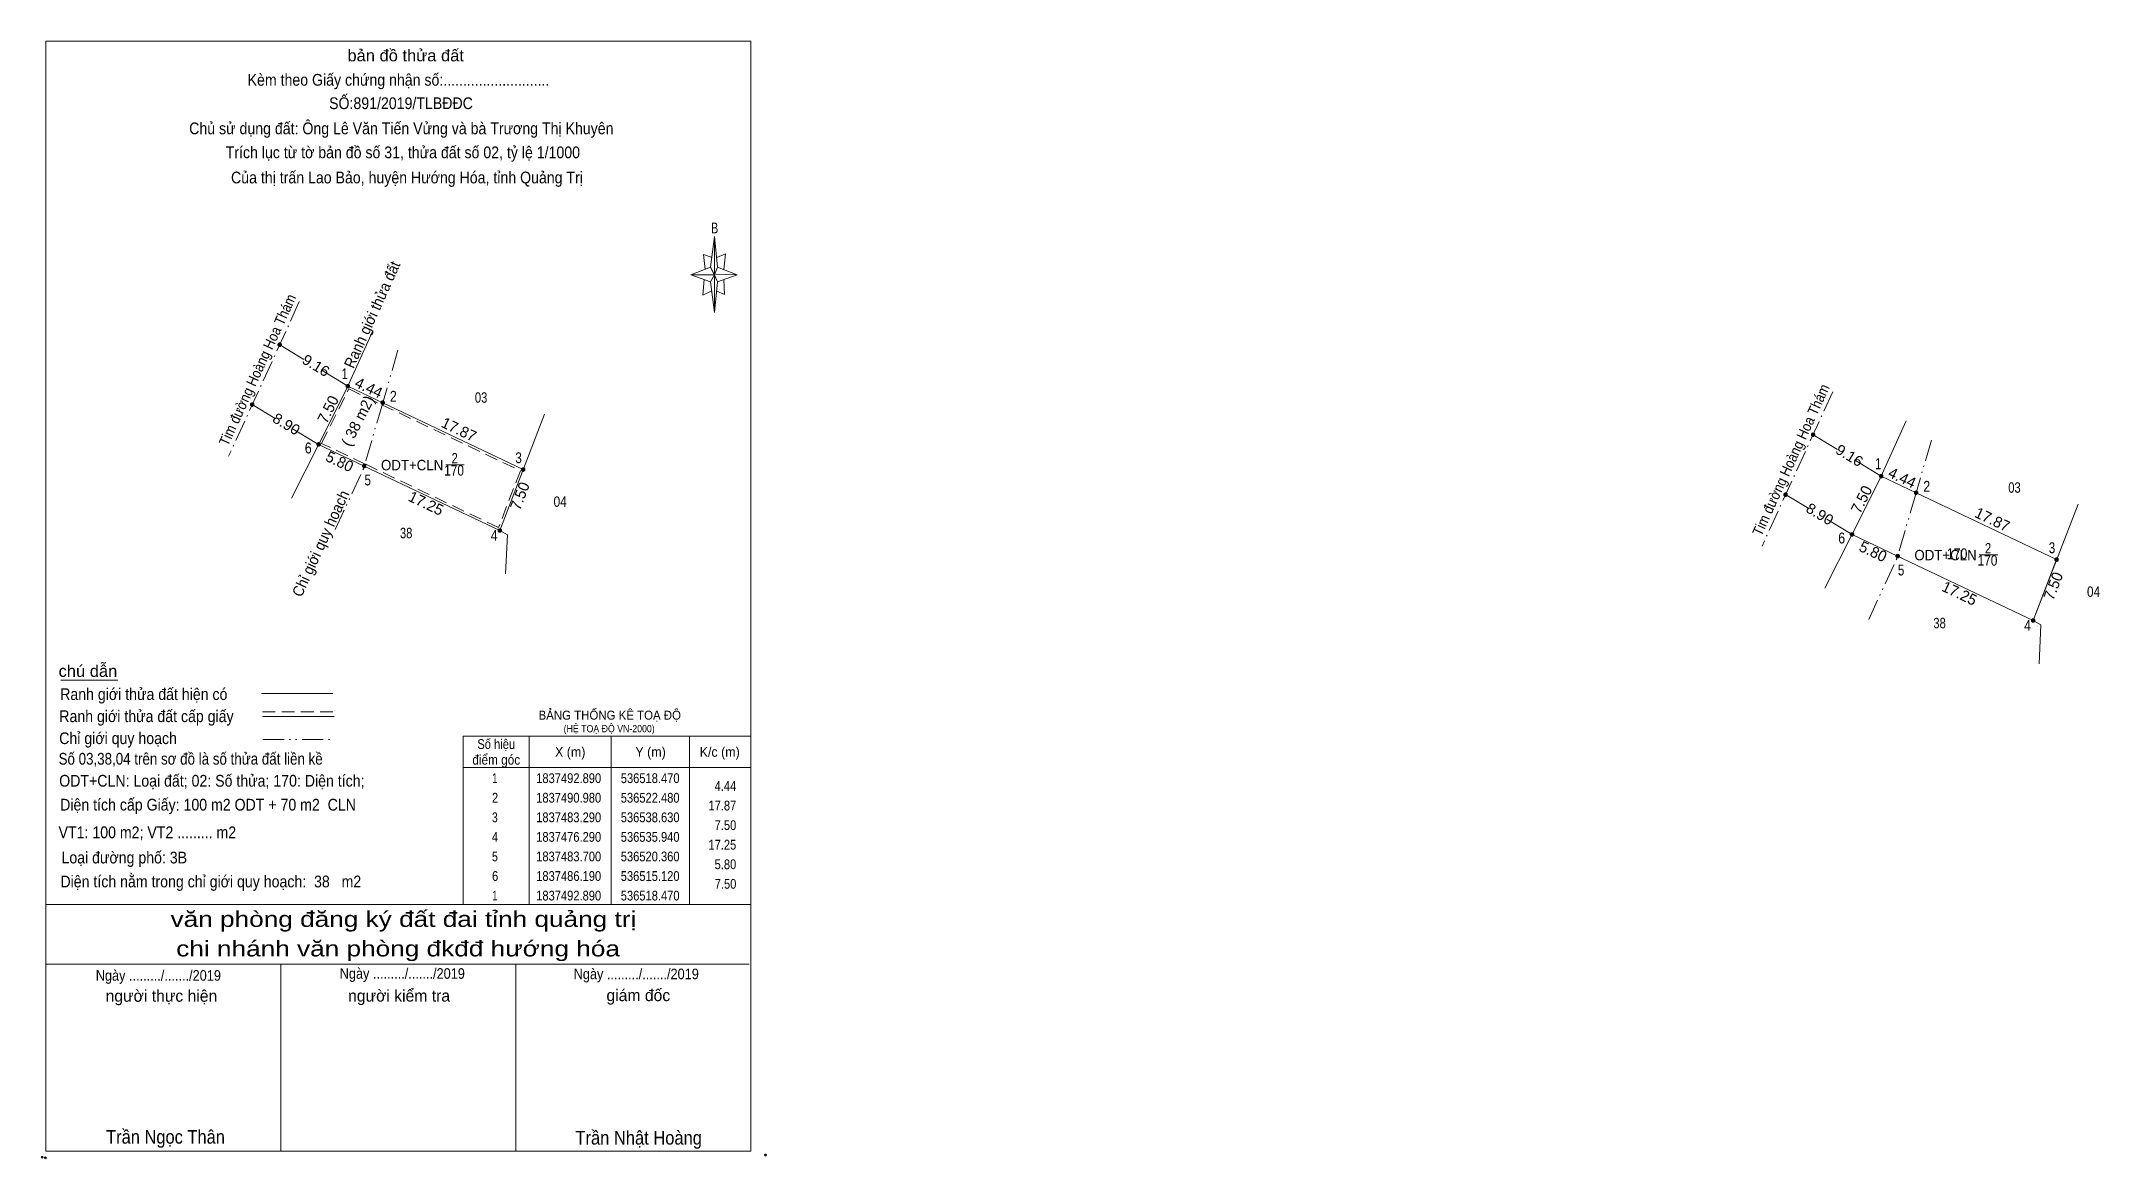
# Model space of a CAD drawing. Header units: metres. Extents: x 536307 to 536544, y 1837414 to 1837543.
import ezdxf
from ezdxf.enums import TextEntityAlignment as Align

# ---------------------------------------------------------------- set-up
doc = ezdxf.new("R2010")
doc.units = ezdxf.units.M
doc.header["$LTSCALE"] = 0.49
doc.header["$PDMODE"] = 32
doc.header["$PDSIZE"] = 0.245
for name, pattern in [('DASH_DOUBLE_DOT', [9.2, 5, -1.2, 0.3, -1.2, 0.3, -1.2]), ('DOT_DASHED', [7.7, 5, -1.2, 0.3, -1.2]), ('MEDIUM_DASHED', [4.5, 3, -1.5])]:
    doc.linetypes.add(name, pattern=pattern)
for name, color, linetype, lineweight in [('1', 7, 'Continuous', 13), ('17', 7, 'Continuous', 13), ('36', 7, 'Continuous', 13), ('5', 7, 'Continuous', 13), ('50', 7, 'DASH_DOUBLE_DOT', 13), ('6', 7, 'Continuous', 13), ('63', 7, 'DASH_DOUBLE_DOT', 13)]:
    doc.layers.add(name, color=color, linetype=linetype, lineweight=lineweight)

msp = doc.modelspace()

# ---------------------------------------------------------------- hatches: boundary and pattern name
at = {"layer": '63'}
for points in [[(536334.59, 1837508, 1), (536334.19, 1837508, 1)], [(536342.42, 1837503.24, 1), (536342.02, 1837503.24, 1)], [(536331.43, 1837501.11, 1), (536331.03, 1837501.11, 1)], [(536346.43, 1837501.33, 1), (536346.03, 1837501.33, 1)], [(536339.07, 1837496.54, 1), (536338.67, 1837496.54, 1)], [(536510.84, 1837497.65, 1), (536510.44, 1837497.65, 1)], [(536344.31, 1837494.05, 1), (536343.91, 1837494.05, 1)], [(536362.58, 1837493.64, 1), (536362.18, 1837493.64, 1)], [(536507.68, 1837490.76, 1), (536507.28, 1837490.76, 1)], [(536518.67, 1837492.89, 1), (536518.27, 1837492.89, 1)], [(536522.68, 1837490.98, 1), (536522.28, 1837490.98, 1)], [(536359.89, 1837486.64, 1), (536359.49, 1837486.64, 1)], [(536515.32, 1837486.19, 1), (536514.92, 1837486.19, 1)], [(536520.56, 1837483.7, 1), (536520.16, 1837483.7, 1)], [(536538.83, 1837483.29, 1), (536538.43, 1837483.29, 1)], [(536536.14, 1837476.29, 1), (536535.74, 1837476.29, 1)]]:
    msp.add_hatch(color=256, dxfattribs=at).paths.add_polyline_path(points)

# ---------------------------------------------------------------- linework, layer by layer
at = {"layer": '1', "linetype": 'MEDIUM_DASHED'}
msp.add_lwpolyline([(536342.33, 1837502.91), (536346.12, 1837501.1), (536362.06, 1837493.51), (536359.55, 1837486.98), (536344.22, 1837494.28), (536339.21, 1837496.66)], close=True, dxfattribs=at)
at = {"layer": '1'}
msp.add_lwpolyline([(536518.47, 1837492.89), (536522.48, 1837490.98), (536538.63, 1837483.29), (536535.94, 1837476.29), (536520.36, 1837483.7), (536515.12, 1837486.19)], close=True, dxfattribs=at)
at = {"layer": '17'}
msp.add_line((536309.25, 1837469.44), (536315.77, 1837469.44), dxfattribs=at)
at = {"layer": '36', "linetype": 'DOT_DASHED'}
for p, q in [((536336.65, 1837512.95), (536328.52, 1837495.18)), ((536512.9, 1837502.6), (536504.77, 1837484.83))]:
    msp.add_line(p, q, dxfattribs=at)
at = {"layer": '36'}
for p, q in [((536337.18, 1837506.3), (536334.39, 1837508)), ((536342.22, 1837503.24), (536339.16, 1837505.1)), ((536342.22, 1837503.24), (536346.23, 1837501.33)), ((536333.89, 1837499.52), (536331.23, 1837501.11)), ((536346.23, 1837501.33), (536362.38, 1837493.64)), ((536338.87, 1837496.54), (536335.96, 1837498.28)), ((536364.84, 1837500.03), (536359.69, 1837486.64)), ((536338.87, 1837496.54), (536344.11, 1837494.05)), ((536513.43, 1837495.95), (536510.64, 1837497.65)), ((536344.11, 1837494.05), (536359.69, 1837486.64)), ((536353.49, 1837494.18), (536355.61, 1837494.18)), ((536362.38, 1837493.64), (536362.2, 1837493.17)), ((536518.47, 1837492.89), (536515.41, 1837494.75)), ((536518.47, 1837492.89), (536522.48, 1837490.98)), ((536522.48, 1837490.98), (536538.63, 1837483.29)), ((536510.14, 1837489.17), (536507.48, 1837490.76)), ((536541.09, 1837489.68), (536535.94, 1837476.29)), ((536515.12, 1837486.19), (536512.21, 1837487.93)), ((536515.12, 1837486.19), (536520.36, 1837483.7)), ((536520.36, 1837483.7), (536535.94, 1837476.29)), ((536529.74, 1837483.83), (536531.86, 1837483.83)), ((536538.63, 1837483.29), (536538.45, 1837482.82))]:
    msp.add_line(p, q, dxfattribs=at)
at = {"layer": '36', "linetype": 'DASH_DOUBLE_DOT'}
for p, q in [((536347.99, 1837507.37), (536346.23, 1837501.33)), ((536346.23, 1837501.33), (536344.11, 1837494.05)), ((536524.24, 1837497.02), (536522.48, 1837490.98)), ((536522.48, 1837490.98), (536520.36, 1837483.7))]:
    msp.add_line(p, q, dxfattribs=at)
at = {"layer": '36'}
for points in [[(536345.08, 1837509.61), (536342, 1837502.75), (536338.85, 1837496.5), (536335.75, 1837490.35)], [(536521.33, 1837499.26), (536518.25, 1837492.4), (536515.1, 1837486.15), (536512, 1837480)], [(536359.69, 1837486.64), (536360.56, 1837486.14), (536360.36, 1837481.67)], [(536535.94, 1837476.29), (536536.81, 1837475.79), (536536.61, 1837471.32)]]:
    msp.add_lwpolyline(points, dxfattribs=at)
at = {"layer": '5'}
for p, q in [((536383.91, 1837516.93), (536384.36, 1837520.44)), ((536384.72, 1837516.93), (536386.97, 1837516.03)), ((536383.91, 1837515.22), (536381.66, 1837516.03)), ((536384.72, 1837515.22), (536384.36, 1837511.71)), ((536385.44, 1837515.49), (536385.53, 1837513.78)), ((536385.53, 1837513.78), (536384.63, 1837514.14)), ((536307.53, 1837443.63), (536388.53, 1837443.63)), ((536307.53, 1837436.79), (536388.35, 1837436.79)), ((536307.53, 1837436.79), (536388.35, 1837436.79)), ((536307.53, 1837436.79), (536388.35, 1837436.79)), ((536334.53, 1837415.28), (536334.53, 1837436.79)), ((536361.53, 1837415.28), (536361.53, 1837436.79))]:
    msp.add_line(p, q, dxfattribs=at)
for points in [[(536307.53, 1837542.9), (536388.53, 1837542.9), (536388.53, 1837415.28), (536307.53, 1837415.28)], [(536384.36, 1837520.44), (536384.72, 1837516.93), (536384.36, 1837516.03)], [(536384.36, 1837516.03), (536381.66, 1837516.03), (536383.91, 1837516.93), (536384.72, 1837515.22), (536386.97, 1837516.03), (536384.36, 1837516.12)], [(536384.36, 1837516.03), (536384.36, 1837511.71), (536383.91, 1837515.22)]]:
    msp.add_lwpolyline(points, close=True, dxfattribs=at)
for points in [[(536384.36, 1837516.03), (536383.91, 1837516.93), (536381.66, 1837516.03)], [(536384.09, 1837518.01), (536383.1, 1837518.37), (536383.28, 1837516.66)], [(536384.63, 1837518.01), (536385.62, 1837518.46), (536385.44, 1837516.66)], [(536383.19, 1837515.49), (536383.01, 1837513.69), (536384, 1837514.14)], [(536384.36, 1837516.03), (536384.72, 1837515.22), (536386.97, 1837516.03)], [(536388.53, 1837415.28), (536307.53, 1837415.28), (536307.53, 1837436.79)]]:
    msp.add_lwpolyline(points, dxfattribs=at)
for p in [(536307.1, 1837414.59), (536307.46, 1837414.52)]:
    msp.add_point(p, dxfattribs=at)
at = {"layer": '50'}
for points in [[(536340.78, 1837486.76), (536344.02, 1837493.76), (536344.11, 1837494.05)], [(536517.03, 1837476.41), (536520.27, 1837483.41), (536520.36, 1837483.7)]]:
    msp.add_lwpolyline(points, dxfattribs=at)
at = {"layer": '6'}
for p, q in [((536332.29, 1837467.88), (536340.52, 1837467.88)), ((536332.42, 1837465.24), (536340.65, 1837465.24))]:
    msp.add_line(p, q, dxfattribs=at)
at = {"layer": '6', "linetype": 'MEDIUM_DASHED'}
msp.add_line((536332.42, 1837465.8), (536340.7, 1837465.8), dxfattribs=at)
at = {"layer": '6'}
msp.add_point((536390.24, 1837414.83), dxfattribs=at)
at = {"layer": '63'}
msp.add_line((536332.45, 1837462.61), (536340.73, 1837462.61), dxfattribs=at)
at = {"layer": '63', "linetype": 'Continuous'}
for p, q in [((536363.06, 1837462.98), (536363.06, 1837443.63)), ((536372.51, 1837462.98), (536372.51, 1837443.63)), ((536381.51, 1837462.98), (536381.51, 1837443.63)), ((536355.5, 1837459.38), (536388.53, 1837459.38))]:
    msp.add_line(p, q, dxfattribs=at)
msp.add_lwpolyline([(536355.5, 1837462.98), (536388.53, 1837462.98), (536388.53, 1837443.63), (536355.5, 1837443.63)], close=True, dxfattribs=at)
at = {"layer": '63'}
for centre in [(536334.39, 1837508), (536342.22, 1837503.24), (536331.23, 1837501.11), (536346.23, 1837501.33), (536338.87, 1837496.54), (536510.64, 1837497.65), (536344.11, 1837494.05), (536362.38, 1837493.64), (536507.48, 1837490.76), (536518.47, 1837492.89), (536522.48, 1837490.98), (536359.69, 1837486.64), (536515.12, 1837486.19), (536520.36, 1837483.7), (536538.63, 1837483.29), (536535.94, 1837476.29)]:
    msp.add_circle(centre, 0.2, dxfattribs=at)

# ---------------------------------------------------------------- texts
at = {"layer": '1'}
msp.add_text('( 38 m2)', height=1.25, rotation=62.933, dxfattribs=at).set_placement((536343.9156, 1837498.9706), align=Align.CENTER)
at = {"layer": '1', "width": 0.85}
msp.add_text('170', height=1.25, dxfattribs=at).set_placement((536527.19, 1837483.34), align=Align.CENTER)
at = {"layer": '1'}
for s, height, width, p in [('BẢNG THỐNG KÊ TOẠ ĐỘ ', 1.035, 0.95, (536364.15, 1837464.89)), ('(HỆ TOẠ ĐỘ VN-2000)', 0.837, 0.9, (536367.03, 1837463.44))]:
    msp.add_text(s, height=height, dxfattribs=dict(at, width=width)).set_placement(p)
at = {"layer": '36'}
for s, rotation, width, p in [('Tim đường Hoàng Hoa Thám', 65.415, 0.9, (536332.3931, 1837504.8604)), ('9.16', 328.704, 1.05, (536338.2533, 1837505.1004)), ('Tim đường Hoàng Hoa Thám', 65.415, 0.9, (536508.6431, 1837494.5104)), ('8.90', 329.114, 1.05, (536334.857, 1837498.3625)), ('9.16', 328.704, 1.05, (536514.5033, 1837494.7504)), ('8.90', 329.114, 1.05, (536511.107, 1837488.0125))]:
    msp.add_text(s, height=1.2, rotation=rotation, dxfattribs=dict(at, width=width)).set_placement(p, align=Align.CENTER)
for s, width, p in [('03', 0.8, (536357.54, 1837501.33)), ('2', 0.8, (536354.505, 1837494.35)), ('ODT+CLN', 0.95, (536349.615, 1837493.56)), ('170', 0.85, (536354.435, 1837492.95)), ('03', 0.8, (536533.79, 1837490.98)), ('04', 0.85, (536366.63, 1837489.36)), ('38', 0.8, (536348.93, 1837485.75)), ('ODT+CLN', 0.95, (536525.865, 1837483.21)), ('170', 0.85, (536530.685, 1837482.6)), ('2', 0.8, (536530.755, 1837484)), ('04', 0.85, (536542.88, 1837479.01)), ('38', 0.8, (536525.18, 1837475.4))]:
    msp.add_text(s, height=1.2, dxfattribs=dict(at, width=width)).set_placement(p, align=Align.CENTER)
at = {"layer": '5'}
for s, height, width, p in [('bản đồ thửa đất', 1.35, 1.05, (536348.875, 1837540.58)), ('Kèm theo Giấy chứng nhận số:...........................', 1.35, 0.9, (536348.045, 1837537.78)), ('SỐ:891/2019/TLBĐĐC', 1.35, 0.9, (536348.335, 1837535.09)), ('Chủ sử dụng đất: Ông Lê Văn Tiến Vửng và bà Trương Thị Khuyên', 1.35, 0.9, (536348.375, 1837532.2)), ('Trích lục từ tờ bản đồ số 31, thửa đất số 02, tỷ lệ 1/1000 ', 1.35, 0.9, (536348.775, 1837529.44)), ('Của thị trấn Lao Bảo, huyện Hướng Hóa, tỉnh Quảng Trị', 1.35, 0.9, (536349.025, 1837526.55)), ('B', 1.24, 0.75, (536384.385, 1837520.8)), ('văn phòng đăng ký đất đai tỉnh quảng trị', 1.8, 1.25, (536348.615, 1837441.06)), ('chi nhánh văn phòng đkđđ hướng hóa', 1.8, 1.25, (536348, 1837437.67)), ('Ngày ........./......./2019', 1.215, 0.9, (536348.485, 1837435.1)), ('Ngày ........./......./2019', 1.215, 0.9, (536375.375, 1837435.05)), ('Ngày ........./......./2019', 1.215, 0.9, (536320.445, 1837434.88)), ('Trần Ngọc Thân', 1.57, 0.9, (536321.27, 1837416.14)), ('Trần Nhật Hoàng', 1.575, 0.9, (536375.655, 1837416.03))]:
    msp.add_text(s, height=height, dxfattribs=dict(at, width=width)).set_placement(p, align=Align.CENTER)
for s, p in [('người kiểm tra', (536348.115, 1837432.48)), ('giám đốc', (536375.615, 1837432.53)), ('người thực hiện', (536320.8, 1837432.46))]:
    msp.add_text(s, height=1.35, dxfattribs=at).set_placement(p, align=Align.CENTER)
at = {"layer": '6'}
for s, width, p in [('chú dẫn', 1.05, (536308.98, 1837469.81)), ('Ranh giới thửa đất hiện có ', 0.9, (536309.16, 1837467.15)), ('Ranh giới thửa đất cấp giấy', 0.9, (536309.06, 1837464.61)), ('Chỉ giới quy hoạch', 0.9, (536309.05, 1837462.08)), ('Số 03,38,04 trên sơ đồ là số thửa đất liền kề', 0.85, (536308.98, 1837459.72)), ('ODT+CLN: Loại đất; 02: Số thửa; 170: Diện tích;', 0.9, (536309.05, 1837457.19)), ('Diện tích cấp Giấy: 100 m2 ODT + 70 m2  CLN', 0.9, (536309.16, 1837454.44)), ('VT1: 100 m2; VT2 ......... m2', 0.9, (536308.98, 1837451.26)), ('Loại đường phố: 3B', 0.9, (536309.31, 1837448.36)), ('Diện tích nằm trong chỉ giới quy hoạch:  38   m2', 0.9, (536309.19, 1837445.61))]:
    msp.add_text(s, height=1.35, dxfattribs=dict(at, width=width)).set_placement(p)
at = {"layer": '63', "width": 0.95}
for s, rotation, p in [('Ranh giới thửa đất', 65.821, (536345.5857, 1837511.209)), ('Chỉ giới quy hoạch', 65.163, (536339.6697, 1837484.8875))]:
    msp.add_text(s, height=1.25, rotation=rotation, dxfattribs=at).set_placement(p, align=Align.CENTER)
at = {"layer": '63'}
for s, height, width, p in [(' 1', 1.25, 0.75, (536342.22, 1837504.04)), (' 2', 1.25, 0.85, (536347.85, 1837501.44)), (' 6', 1.25, 0.85, (536338.07, 1837495.5)), (' 3', 1.25, 0.8, (536362.22, 1837494.38)), (' 1', 1.25, 0.75, (536518.47, 1837493.69)), (' 5', 1.25, 0.8, (536344.88, 1837491.82)), (' 2', 1.25, 0.85, (536524.1, 1837491.09)), (' 4', 1.25, 0.85, (536359.44, 1837485.46)), (' 6', 1.25, 0.85, (536514.32, 1837485.15)), (' 3', 1.25, 0.8, (536538.47, 1837484.03)), (' 5', 1.25, 0.8, (536521.13, 1837481.47)), (' 4', 1.25, 0.85, (536535.69, 1837475.11)), ('4.44', 1.125, 0.85, (536386.87, 1837456.7)), ('17.87', 1.125, 0.85, (536386.87, 1837454.45)), ('7.50', 1.125, 0.85, (536386.87, 1837452.2)), ('17.25', 1.125, 0.85, (536386.87, 1837449.95)), ('5.80', 1.125, 0.85, (536386.87, 1837447.7)), ('7.50', 1.12, 0.85, (536386.88, 1837445.45))]:
    msp.add_text(s, height=height, dxfattribs=dict(at, width=width)).set_placement(p, align=Align.RIGHT)
for s, rotation, p in [('4.44', 334.531, (536344.3663, 1837502.4983)), ('7.50', 63.435, (536340.5177, 1837500.2855)), ('17.87', 334.538, (536354.7313, 1837497.6942)), ('5.80', 334.583, (536341.0168, 1837494.0097)), ('4.44', 334.531, (536520.6163, 1837492.1483)), ('17.25', 334.564, (536350.9516, 1837489.2051)), ('7.50', 68.979, (536362.5802, 1837490.3858)), ('7.50', 63.435, (536516.7677, 1837489.9355)), ('17.87', 334.538, (536530.9813, 1837487.3442)), ('5.80', 334.583, (536517.2668, 1837483.6597)), ('7.50', 68.979, (536538.8302, 1837480.0358)), ('17.25', 334.564, (536527.2016, 1837478.8551))]:
    msp.add_text(s, height=1.25, rotation=rotation, dxfattribs=at).set_placement(p, align=Align.CENTER)
for s, width, p in [('Số hiệu', 0.85, (536359.28, 1837461.52)), ('điểm góc', 0.9, (536359.285, 1837459.72)), ('X (m)', 0.95, (536367.785, 1837460.62)), ('Y (m)', 0.95, (536377.025, 1837460.62)), ('K/c (m)', 0.95, (536384.97, 1837460.62)), (' 1', 0.75, (536358.965, 1837457.6)), ('1837492.890', 0.85, (536367.61, 1837457.6)), ('536518.470', 0.85, (536376.975, 1837457.6)), (' 2', 0.85, (536358.975, 1837455.35)), ('1837490.980', 0.85, (536367.61, 1837455.35)), ('536522.480', 0.85, (536376.975, 1837455.35)), (' 3', 0.8, (536358.955, 1837453.1)), ('1837483.290', 0.85, (536367.61, 1837453.1)), ('536538.630', 0.85, (536376.975, 1837453.1)), (' 4', 0.85, (536358.965, 1837450.85)), ('1837476.290', 0.85, (536367.61, 1837450.85)), ('536535.940', 0.85, (536376.975, 1837450.85)), (' 5', 0.8, (536358.965, 1837448.6)), ('1837483.700', 0.85, (536367.61, 1837448.6)), ('536520.360', 0.85, (536376.975, 1837448.6)), (' 6', 0.85, (536358.975, 1837446.35)), ('1837486.190', 0.85, (536367.61, 1837446.35)), ('536515.120', 0.85, (536376.975, 1837446.35)), (' 1', 0.75, (536358.965, 1837444.1)), ('1837492.890', 0.85, (536367.61, 1837444.1)), ('536518.470', 0.85, (536376.975, 1837444.1))]:
    msp.add_text(s, height=1.125, dxfattribs=dict(at, width=width)).set_placement(p, align=Align.CENTER)

doc.saveas('drawing.dxf')
